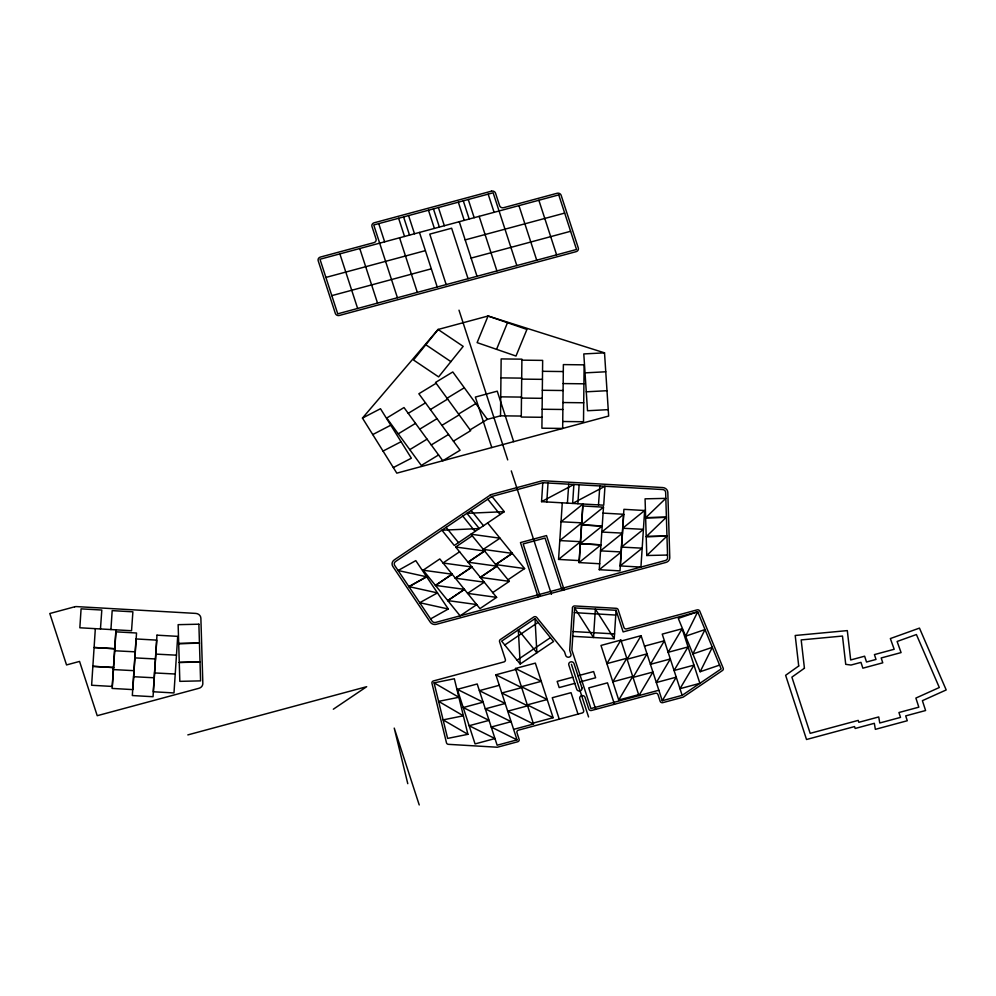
<?xml version="1.0" encoding="UTF-8"?>
<svg xmlns="http://www.w3.org/2000/svg" width="996" height="996" viewBox="0 0 996 996"><rect width="100%" height="100%" fill="white"/><g stroke="black" fill="none" stroke-linecap="round" stroke-linejoin="round"><path stroke-width="1.49" d="M470.087 429.849L487.355 419.366L500.527 415.818L501.15 358.921L521.904 359.158L521.269 417.05L542.036 417.287M95.33 628.663L91.62 685.26L112.336 686.443L116.059 629.846M110.93 629.559L112.175 610.635L132.891 611.818L131.547 630.729L79.842 627.779L81.087 608.855L101.804 610.038L100.459 628.962M541.55 501.648L573.883 484.492L572.638 503.416L604.97 486.26L603.725 505.196L541.55 501.648L542.795 482.711L662.589 489.546A3.262 2.976 0.8 0 1 665.652 492.447L667.606 557.611A3.262 2.976 0.8 0 1 665.278 560.536L435.775 622.388A3.262 2.976 0.8 0 1 432.065 621.093L394.715 565.467A3.262 2.976 0.8 0 1 395.549 561.52L491.937 496.419L504.3 511.683L454.288 545.459L441.913 530.208L479.288 528.577L466.925 513.314L504.3 511.683M546.792 501.947L548.024 483.01M558.557 559.416L580.531 541.675L559.802 540.579L581.764 522.838L561.034 521.755L582.996 504.013L579.286 560.599L558.557 559.416L562.279 502.831M577.867 503.715L579.112 484.791M621.193 641.026L641.088 635.672L662.265 700.723L682.16 695.357L721.154 668.901L697.723 611.793L623.123 631.9L616.088 610.299L574.642 607.934L571.878 650.027L590.927 708.554L658.854 690.24M599.766 563.761L579.05 562.578L582.76 505.98L603.489 507.163L599.268 569.7L619.998 570.882L623.708 514.285L602.991 513.102M572.775 636.32L614.221 638.685L616.088 610.299M620.209 565.915L623.919 509.33L644.649 510.512L640.938 567.098L620.209 565.915L642.171 548.174L621.442 547.09L643.416 529.337L622.687 528.254L644.649 510.512M567.396 503.117L568.753 484.193M598.484 504.897L599.841 485.973M496.556 349.335L507.499 322.716M700.163 671.727L712.314 647.338L692.867 653.949L705.019 629.559L685.584 636.183L697.723 611.793L678.288 618.404L700.163 671.727L719.61 665.104M620.882 640.079L606.9 663.635L626.808 658.269L612.826 681.824L632.721 676.458L618.74 700.014L600.986 645.445L620.882 640.079L638.946 695.606L652.928 672.051L633.033 677.417L647.014 653.862L627.106 659.228L641.088 635.672M682.123 628.75L668.154 652.305L688.049 646.939L674.068 670.495L693.963 665.141L679.994 688.697L699.889 683.331L682.123 628.75L662.228 634.116L682.16 695.357M662.265 700.723L676.234 677.168L656.339 682.534L670.32 658.979L650.425 664.332L664.394 640.777L644.499 646.143M362.457 418.083L438.091 329.477L488.065 316.006L604.522 352.845L608.656 416.054L396.806 473.15L362.457 418.083L380.484 408.721L411.36 458.21L393.32 467.572M666.399 517.322L645.645 517.796L665.826 498.361L645.072 498.834L646.778 555.507L667.532 555.046M646.778 555.507L666.959 536.085L646.205 536.645L666.399 517.223L645.645 517.696M603.489 507.163L581.515 524.917L602.244 526.1M623.708 514.285L601.746 532.038L622.475 533.121L600.501 550.863L621.243 551.946L599.268 569.7M579.05 562.578L601.011 544.824L580.295 543.642M504.773 644.997L538.052 622.388M464.422 589.308L447.752 600.576L476.798 604.572L460.115 615.827L423.138 570.21L439.809 558.943L479.948 608.618L496.618 597.363L455.67 547.003L472.341 535.748M459.642 551.734L442.971 563.001L472.004 566.998L455.334 578.265M484.641 550.925L467.971 562.18L497.016 566.189L480.333 577.443M468.033 562.267L484.703 551L455.67 547.003M447.814 600.65L464.485 589.383L435.451 585.387L452.122 574.132M435.513 585.474L452.184 574.206L423.138 570.21M471.942 566.923L455.272 578.178L484.317 582.187L467.572 593.367L496.618 597.363M512.243 553.303L495.56 564.57L524.606 568.567L487.629 522.937M495.635 564.645L512.305 553.39L483.259 549.381L500.004 538.201L470.959 534.205L509.317 581.365L492.647 592.632M496.942 566.101L480.271 577.369L509.317 581.365M507.935 579.821L524.606 568.567M333.324 709.214L366.677 686.692L187.833 734.899M535.001 618.616L501.648 641.138L520.198 664.033L553.552 641.511L535.001 618.616L536.881 652.766L518.318 629.883L520.198 664.033M517.073 660.174L550.427 637.652M436.124 383.273L418.855 393.756L460.065 450.267L442.797 460.75L404.003 407.551L386.734 418.046L421.308 465.456L438.576 454.96M408.223 413.34L425.491 402.857M447.042 398.238L464.31 387.755M430.384 409.555L447.652 399.072M398.251 433.845L415.519 423.362M419.752 429.151L437.02 418.656M458.571 414.05L475.839 403.554M441.9 425.367L459.168 414.871M409.779 449.644L427.047 439.161M431.268 444.951L448.536 434.468M453.429 441.166L470.697 430.67L435.526 382.439L452.794 371.956L487.355 419.366M426.599 576.721L408.92 586.607L437.468 592.906L419.727 602.705L448.287 609.004L415.793 560.624L398.101 570.509L426.662 576.809L408.97 586.694M430.596 618.89L448.287 609.004M372.741 434.58L390.768 425.217M383.037 451.076L401.064 441.714M325.891 277.436L425.392 250.631M465.182 239.899L564.67 213.094M331.817 295.638L431.305 268.82M471.108 258.101L570.596 231.284M513.625 729.383L533.52 724.017L515.455 668.49L535.35 663.124L553.116 717.705L533.209 723.071M457.301 689.344L483.122 702.168L463.227 707.534L489.048 720.369L469.141 725.723L494.962 738.559L475.067 743.925L457.301 689.344L477.209 683.978L497.141 745.22L517.036 739.866L495.859 674.802L515.766 669.449M499.27 685.285L479.375 690.651L505.196 703.475L485.289 708.841L511.11 721.664L491.215 727.03L517.036 739.866M572.787 677.18L557.162 681.389L559.167 687.576L574.804 683.368M577.991 675.774L593.616 671.565L595.633 677.753L580.008 681.961M618.74 700.014L638.648 694.66M434.069 682.845L454.338 678.762L467.896 734.326L447.627 738.41L434.069 682.845L458.857 697.287L438.589 701.358L463.377 715.8L443.108 719.884L467.896 734.326M604.522 352.845L583.793 353.929L587.515 410.738L608.245 409.655M585.038 372.865L605.767 371.782M586.283 391.802L607 390.718M646.205 536.545L666.959 536.085M178.695 643.528L199.449 643.067M178.695 643.628L199.449 643.167M179.255 662.39L200.009 661.929M179.268 662.489L200.022 662.016M521.904 360.154L542.658 360.39L541.911 428.205L562.665 428.442L563.375 364.598L584.129 364.847L583.507 421.731L562.74 421.495M542.534 371.309L563.3 371.558M500.938 377.882L521.705 378.119M521.692 379.115L542.447 379.352M563.163 383.572L583.93 383.809M542.334 390.283L563.089 390.519M500.727 396.844L521.493 397.093M521.481 398.076L542.235 398.325M562.952 402.533L583.718 402.77M542.123 409.244L562.877 409.481M500.527 415.818L521.282 416.054M581.527 524.817L602.244 526L580.282 543.741L601.011 544.924M573.098 631.539L614.544 633.904M114.814 648.682L94.097 647.5L114.814 648.782M114.577 650.762L135.307 651.845M155.737 654.098L176.466 655.181M134.796 657.883L155.525 658.966M113.581 667.507L92.865 666.324L113.581 667.606M113.332 669.586L134.062 670.669M154.505 672.935L175.234 674.018M133.564 676.707L154.293 677.79M595.06 613.797L615.777 615.08M574.331 612.615L595.048 613.897M515.455 668.49L541.276 681.326L521.369 686.68L547.19 699.516L527.295 704.882L553.116 717.705M495.859 674.802L521.68 687.638L501.785 693.004L527.606 705.828L507.699 711.194L533.52 724.017M425.802 344.74L450.902 361.635M471.133 510.462L483.508 525.726M446.121 527.357L458.496 542.621M487.816 499.208L500.092 514.521M462.804 516.102L475.08 531.416M614.221 638.685L595.371 609.116L593.504 637.502L574.642 607.934M538.861 200.258L556.615 254.839M518.953 205.624L536.72 260.205M516.824 265.559L493.145 192.788L373.749 224.971L397.429 297.742M488.165 194.133L494.091 212.322M479.163 216.344L496.917 270.924M468.269 199.499L474.183 217.688M463.289 200.831L469.216 219.033M458.322 202.176L464.236 220.365M459.268 221.71L477.022 276.29M614.47 704.284L607.485 682.845L588.736 687.9L595.708 709.339M468.07 278.706L451.636 228.221L429.762 234.122L446.183 284.595M564.172 589.856L546.505 535.574L520.46 542.596L538.126 596.878M438.414 207.542L444.341 225.731M513.675 441.651L497.241 391.167L475.366 397.068L491.787 447.553M562.08 590.429L545.036 538.039L523.161 543.928L540.206 596.318M433.447 208.886L439.361 227.076M428.467 210.218L434.393 228.408M458.994 310.179L507.711 459.903M511.284 470.896L551.46 594.326M571.418 664.282L588.561 716.946M578.004 714.107L571.032 692.681L552.27 697.723L559.254 719.162M419.465 232.442L437.232 287.01M408.572 215.584L414.498 233.774M403.592 216.929L409.518 235.118M398.624 218.261L404.538 236.463M399.57 237.795L417.324 292.376M378.729 223.627L384.643 241.816M359.768 248.527L377.534 303.095M339.873 253.88L357.639 308.461M419.229 804.955L394.229 728.101L407.775 783.678M543.368 482.749A3.262 2.976 0.8 0 0 542.247 482.861L492.485 496.269A3.262 2.976 0.8 0 0 491.476 496.73M115.81 631.825L112.1 688.423L132.829 689.606L136.539 633.008L115.81 631.825M136.041 638.946L132.331 695.544L153.048 696.727L156.758 640.129L136.041 638.946M156.982 635.174L153.272 691.759L173.989 692.942L177.699 636.357L156.982 635.174M572.476 607.809L569.712 649.902A2.179 1.992 0.8 0 0 569.799 650.587L570.92 654.048A2.714 2.478 0.8 0 1 569.09 657.136A2.714 2.478 0.8 0 1 565.716 655.455L564.583 651.994A2.179 1.992 0.8 0 0 564.246 651.372L536.744 617.433A2.179 1.992 0.8 0 0 533.707 617.022L500.353 639.544A2.179 1.992 0.8 0 0 499.569 641.698L505.358 659.489A2.179 1.992 0.8 0 1 503.889 661.954L433.459 680.94A2.179 1.992 0.8 0 0 431.953 683.268L446.469 742.779A2.179 1.992 0.8 0 0 448.461 744.336L497.004 747.212A2.179 1.992 0.8 0 0 497.751 747.125L517.659 741.771A2.179 1.992 0.8 0 0 519.115 739.293L516.949 732.633A2.179 1.992 0.8 0 1 518.406 730.168L582.174 712.987A2.179 1.992 0.8 0 0 583.631 710.522L579.809 698.756A2.714 2.478 0.8 0 1 581.639 695.669A2.714 2.478 0.8 0 1 585.013 697.349L588.848 709.115A2.179 1.992 0.8 0 0 591.549 710.459L655.306 693.278A2.179 1.992 0.8 0 1 658.007 694.61L660.174 701.284A2.179 1.992 0.8 0 0 662.875 702.628L682.783 697.262A2.179 1.992 0.8 0 0 683.455 696.951L722.461 670.495A2.179 1.992 0.8 0 0 723.196 668.204L699.752 611.096A2.179 1.992 0.8 0 0 697.1 609.888L626.671 628.862A2.179 1.992 0.8 0 1 623.957 627.517L618.167 609.739A2.179 1.992 0.8 0 0 616.225 608.319L574.779 605.954A2.179 1.992 0.8 0 0 572.476 607.809M488.065 316.006L477.121 342.624L515.99 356.045L526.934 329.427L488.065 316.006M438.091 329.477L413.514 360.004L438.614 376.899L463.19 346.371L438.091 329.477M798.717 665.988L785.632 675.3L806.523 739.505L854.556 726.57L855.178 728.474L874.326 723.308L875.36 729.346L907.281 720.743L905.7 715.887L925.595 710.522L922.396 700.674L946.2 689.942L919.47 628.103L890.349 638.561L894.184 649.268L874.426 654.596L876.007 659.452L866.52 662.004L864.628 656.202L850.684 659.962L847.31 630.605L795.206 635.485L798.717 665.988M804.432 668.216L791.895 677.143L810.184 733.342L858.216 720.394L858.838 722.299L878.733 716.946L879.767 722.984L900.521 717.394L898.94 712.526L918.835 707.172L915.884 698.072L939.315 687.514L916.407 634.539L897.11 641.474L901.081 652.592L881.186 657.958L882.767 662.813L862.86 668.179L860.967 662.365L851.02 665.042L845.729 664.344L842.479 636.046L801.182 639.918L804.432 668.216M490.181 495.137L394.254 559.914A5.441 4.968 0.8 0 0 392.872 566.5L430.222 622.127A5.441 4.968 0.8 0 0 436.397 624.293L665.888 562.441A5.441 4.968 0.8 0 0 669.773 557.561L667.818 492.398A5.441 4.968 0.8 0 0 662.713 487.567L543.505 480.769A5.441 4.968 0.8 0 0 541.625 480.956L491.862 494.365A5.441 4.968 0.8 0 0 490.181 495.137M491.476 191.17L374.172 222.78A3.262 2.976 0.8 0 0 371.981 226.478L376.04 238.965A3.262 2.976 0.8 0 1 373.836 242.663L320.401 257.068A3.262 2.976 0.8 0 0 318.197 260.765L335.341 313.429A3.262 2.976 0.8 0 0 339.399 315.446L576.099 251.664A3.262 2.976 0.8 0 0 578.29 247.954L561.146 195.291A3.262 2.976 0.8 0 0 557.088 193.274L503.652 207.678A3.262 2.976 0.8 0 1 499.594 205.662L495.535 193.187A3.262 2.976 0.8 0 0 491.476 191.17M558.756 194.892L319.977 259.246L337.731 313.827L576.522 249.473L558.756 194.892M74.675 606.801L49.8 613.511L66.533 664.93L79.556 661.419L97.222 715.701L198.951 688.286A5.441 4.968 0.8 0 0 202.835 683.405L200.881 618.242A5.441 4.968 0.8 0 0 195.776 613.412L76.555 606.601A5.441 4.968 0.8 0 0 74.675 606.801M198.876 624.206L178.135 624.666L179.828 681.351L200.582 680.878L198.876 624.206M581.913 687.825L574.02 663.573A2.714 2.478 0.8 0 0 570.646 661.892A2.714 2.478 0.8 0 0 568.816 664.979L576.709 689.232A2.714 2.478 0.8 0 0 580.083 690.913A2.714 2.478 0.8 0 0 581.913 687.825"/></g></svg>
